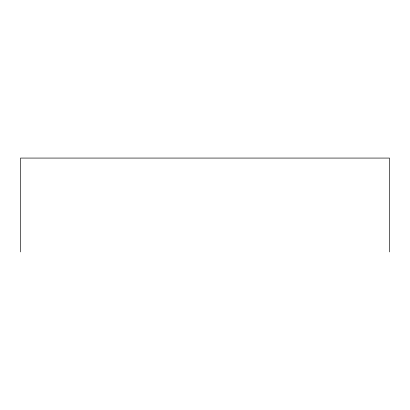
<?xml version="1.0" encoding="UTF-8"?>
<svg xmlns="http://www.w3.org/2000/svg" width="410" height="410" viewBox="0 0 410 410"><rect width="100%" height="100%" fill="white"/><g stroke="black" fill="none" stroke-linecap="round" stroke-linejoin="round"><path stroke-width="0.61" d="M389.5 251.924L389.5 158.075L20.5 158.075L20.5 251.924"/></g></svg>
